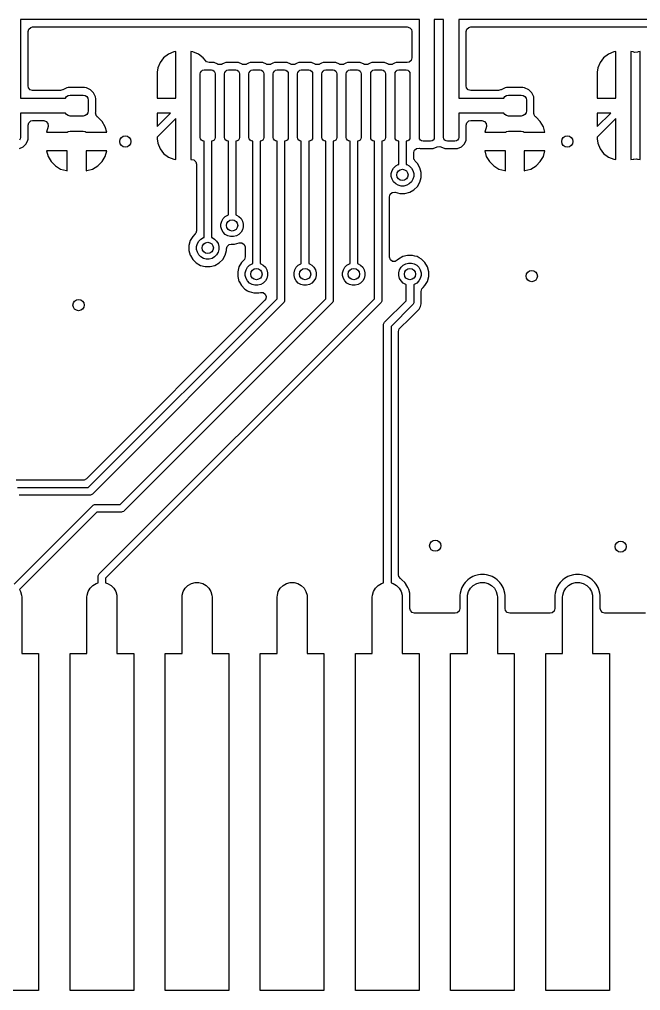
# Model space of a CAD drawing. Header units: inches. Extents: x 2.9 to 6.6, y -4.54 to -2.01.
# Drawn here: x 4.676 to 5.329, y -4.54 to -3.52 of the extents above; entities that cross this region are included whole.
import ezdxf

# ---------------------------------------------------------------- set-up
doc = ezdxf.new("R2010")
doc.units = ezdxf.units.IN
doc.header["$MEASUREMENT"] = 0
doc.layers.add('BLACK', color=7, linetype='CONTINUOUS')

msp = doc.modelspace()

# ---------------------------------------------------------------- linework, layer by layer
at = {"layer": 'BLACK', "linetype": 'CONTINUOUS'}
for p, q in [((5.0965, -3.5197), (4.6772, -3.5197)), ((4.6772, -3.5197), (4.6772, -3.5768)), ((5.0965, -3.5768), (5.0965, -3.5197)), ((5.122, -3.5197), (5.1122, -3.5197)), ((5.1122, -3.5197), (5.1122, -3.5768)), ((5.122, -3.5768), (5.122, -3.5197)), ((5.5591, -3.5197), (5.1378, -3.5197)), ((5.1378, -3.5197), (5.1378, -3.5768)), ((4.6851, -3.5325), (4.6858, -3.5298)), ((4.6858, -3.5298), (4.6879, -3.528)), ((4.6879, -3.528), (4.6899, -3.5276)), ((4.6899, -3.5276), (5.0837, -3.5276)), ((5.0837, -3.5276), (5.0863, -3.5284)), ((5.0863, -3.5284), (5.0881, -3.5304)), ((5.0881, -3.5304), (5.0886, -3.5325)), ((5.1457, -3.5325), (5.1465, -3.5298)), ((5.1465, -3.5298), (5.1485, -3.528)), ((5.1485, -3.528), (5.1506, -3.5276)), ((5.1506, -3.5276), (5.5463, -3.5276)), ((4.6851, -3.5752), (4.6851, -3.5325)), ((5.0886, -3.5325), (5.0886, -3.5601)), ((5.1457, -3.5752), (5.1457, -3.5325)), ((4.8276, -3.5599), (4.8239, -3.5649)), ((4.8326, -3.5561), (4.8276, -3.5599)), ((4.8383, -3.5538), (4.8326, -3.5561)), ((4.8406, -3.5535), (4.8383, -3.5538)), ((4.8406, -3.6024), (4.8406, -3.5535)), ((4.8585, -3.5538), (4.8563, -3.5535)), ((4.8563, -3.5535), (4.8563, -3.667)), ((4.8643, -3.5561), (4.8585, -3.5538)), ((4.8692, -3.5599), (4.8643, -3.5561)), ((4.8716, -3.563), (4.8692, -3.5599)), ((5.0886, -3.5601), (5.0878, -3.5627)), ((5.2902, -3.5599), (5.2865, -3.5649)), ((5.2952, -3.5561), (5.2902, -3.5599)), ((5.3009, -3.5538), (5.2952, -3.5561)), ((5.3031, -3.5535), (5.3009, -3.5538)), ((5.3031, -3.6024), (5.3031, -3.5535)), ((5.3211, -3.5538), (5.3189, -3.5535)), ((5.3189, -3.5535), (5.3189, -3.667)), ((5.322, -3.5541), (5.3211, -3.5538)), ((5.323, -3.5544), (5.322, -3.5541)), ((5.3257, -3.5541), (5.323, -3.5544)), ((5.3265, -3.5538), (5.3257, -3.5541)), ((5.3287, -3.5535), (5.3265, -3.5538)), ((5.3287, -3.667), (5.3287, -3.5535)), ((4.8215, -3.5706), (4.8209, -3.5752)), ((4.8239, -3.5649), (4.8215, -3.5706)), ((4.8215, -3.5706), (4.8215, -3.5706)), ((4.8728, -3.5642), (4.8716, -3.563)), ((4.8755, -3.5649), (4.8728, -3.5642)), ((4.8797, -3.5649), (4.8755, -3.5649)), ((4.8805, -3.565), (4.8797, -3.5649)), ((4.8807, -3.5651), (4.8805, -3.565)), ((4.8848, -3.5668), (4.8807, -3.5651)), ((4.8848, -3.5669), (4.8848, -3.5668)), ((4.8861, -3.5672), (4.8848, -3.5669)), ((4.8888, -3.5669), (4.8861, -3.5672)), ((4.889, -3.5668), (4.8888, -3.5669)), ((4.8913, -3.5658), (4.889, -3.5668)), ((4.8929, -3.5651), (4.8913, -3.5658)), ((4.8939, -3.5649), (4.8929, -3.5651)), ((4.9053, -3.5649), (4.8939, -3.5649)), ((4.8939, -3.5649), (4.8939, -3.5649)), ((4.9063, -3.5651), (4.9053, -3.5649)), ((4.9103, -3.5668), (4.9063, -3.5651)), ((4.9104, -3.5669), (4.9103, -3.5668)), ((4.9116, -3.5672), (4.9104, -3.5669)), ((4.9144, -3.5669), (4.9116, -3.5672)), ((4.9146, -3.5668), (4.9144, -3.5669)), ((4.9169, -3.5658), (4.9146, -3.5668)), ((4.9185, -3.5651), (4.9169, -3.5658)), ((4.9195, -3.5649), (4.9185, -3.5651)), ((4.9309, -3.5649), (4.9195, -3.5649)), ((4.9195, -3.5649), (4.9195, -3.5649)), ((4.9319, -3.5651), (4.9309, -3.5649)), ((4.9359, -3.5668), (4.9319, -3.5651)), ((4.936, -3.5669), (4.9359, -3.5668)), ((4.9372, -3.5672), (4.936, -3.5669)), ((4.94, -3.5669), (4.9372, -3.5672)), ((4.9402, -3.5668), (4.94, -3.5669)), ((4.9425, -3.5658), (4.9402, -3.5668)), ((4.9441, -3.5651), (4.9425, -3.5658)), ((4.9451, -3.5649), (4.9441, -3.5651)), ((4.9565, -3.5649), (4.9451, -3.5649)), ((4.9451, -3.5649), (4.9451, -3.5649)), ((4.9575, -3.5651), (4.9565, -3.5649)), ((4.9615, -3.5668), (4.9575, -3.5651)), ((4.9616, -3.5669), (4.9615, -3.5668)), ((4.9628, -3.5672), (4.9616, -3.5669)), ((4.9656, -3.5669), (4.9628, -3.5672)), ((4.9658, -3.5668), (4.9656, -3.5669)), ((4.9681, -3.5658), (4.9658, -3.5668)), ((4.9697, -3.5651), (4.9681, -3.5658)), ((4.9707, -3.5649), (4.9697, -3.5651)), ((4.9821, -3.5649), (4.9707, -3.5649)), ((4.9707, -3.5649), (4.9707, -3.5649)), ((4.9831, -3.5651), (4.9821, -3.5649)), ((4.9871, -3.5668), (4.9831, -3.5651)), ((4.9872, -3.5669), (4.9871, -3.5668)), ((4.9884, -3.5672), (4.9872, -3.5669)), ((4.9911, -3.5669), (4.9884, -3.5672)), ((4.9914, -3.5668), (4.9911, -3.5669)), ((4.9937, -3.5658), (4.9914, -3.5668)), ((4.9953, -3.5651), (4.9937, -3.5658)), ((4.9963, -3.5649), (4.9953, -3.5651)), ((5.0077, -3.5649), (4.9963, -3.5649)), ((4.9963, -3.5649), (4.9963, -3.5649)), ((5.0087, -3.5651), (5.0077, -3.5649)), ((5.0127, -3.5668), (5.0087, -3.5651)), ((5.0128, -3.5669), (5.0127, -3.5668)), ((5.014, -3.5672), (5.0128, -3.5669)), ((5.0167, -3.5669), (5.014, -3.5672)), ((5.017, -3.5668), (5.0167, -3.5669)), ((5.0193, -3.5658), (5.017, -3.5668)), ((5.0209, -3.5651), (5.0193, -3.5658)), ((5.0219, -3.5649), (5.0209, -3.5651)), ((5.0333, -3.5649), (5.0219, -3.5649)), ((5.0219, -3.5649), (5.0219, -3.5649)), ((5.0343, -3.5651), (5.0333, -3.5649)), ((5.0383, -3.5668), (5.0343, -3.5651)), ((5.0384, -3.5669), (5.0383, -3.5668)), ((5.0396, -3.5672), (5.0384, -3.5669)), ((5.0423, -3.5669), (5.0396, -3.5672)), ((5.0426, -3.5668), (5.0423, -3.5669)), ((5.0449, -3.5658), (5.0426, -3.5668)), ((5.0465, -3.5651), (5.0449, -3.5658)), ((5.0474, -3.5649), (5.0465, -3.5651)), ((5.0589, -3.5649), (5.0474, -3.5649)), ((5.0474, -3.5649), (5.0474, -3.5649)), ((5.0598, -3.5651), (5.0589, -3.5649)), ((5.0639, -3.5668), (5.0598, -3.5651)), ((5.064, -3.5669), (5.0639, -3.5668)), ((5.0652, -3.5672), (5.064, -3.5669)), ((5.0679, -3.5669), (5.0652, -3.5672)), ((5.0682, -3.5668), (5.0679, -3.5669)), ((5.0704, -3.5658), (5.0682, -3.5668)), ((5.072, -3.5651), (5.0704, -3.5658)), ((5.073, -3.5649), (5.072, -3.5651)), ((5.0837, -3.5649), (5.073, -3.5649)), ((5.073, -3.5649), (5.073, -3.5649)), ((5.0857, -3.5645), (5.0837, -3.5649)), ((5.0878, -3.5627), (5.0857, -3.5645)), ((5.2841, -3.5706), (5.2835, -3.5752)), ((5.2865, -3.5649), (5.2841, -3.5706)), ((5.2841, -3.5706), (5.2841, -3.5706)), ((4.6772, -3.5768), (4.6772, -3.6024)), ((4.6851, -3.5896), (4.6851, -3.5752)), ((4.8209, -3.5752), (4.8209, -3.6024)), ((4.8661, -3.5768), (4.8664, -3.5753)), ((4.8661, -3.6437), (4.8661, -3.5768)), ((4.8664, -3.5753), (4.8673, -3.574)), ((4.8673, -3.574), (4.8686, -3.5731)), ((4.8686, -3.5731), (4.8701, -3.5728)), ((4.8701, -3.5728), (4.878, -3.5728)), ((4.878, -3.5728), (4.8795, -3.5731)), ((4.8795, -3.5731), (4.8807, -3.574)), ((4.8807, -3.574), (4.8816, -3.5753)), ((4.8816, -3.5753), (4.8819, -3.5768)), ((4.8819, -3.5768), (4.8819, -3.6437)), ((4.8917, -3.5768), (4.892, -3.5753)), ((4.8917, -3.6437), (4.8917, -3.5768)), ((4.892, -3.5753), (4.8929, -3.574)), ((4.8929, -3.574), (4.8942, -3.5731)), ((4.8942, -3.5731), (4.8957, -3.5728)), ((4.8957, -3.5728), (4.9035, -3.5728)), ((4.9035, -3.5728), (4.905, -3.5731)), ((4.905, -3.5731), (4.9063, -3.574)), ((4.9063, -3.574), (4.9072, -3.5753)), ((4.9072, -3.5753), (4.9075, -3.5768)), ((4.9075, -3.5768), (4.9075, -3.6437)), ((4.9173, -3.5768), (4.9176, -3.5753)), ((4.9173, -3.6437), (4.9173, -3.5768)), ((4.9176, -3.5753), (4.9185, -3.574)), ((4.9185, -3.574), (4.9198, -3.5731)), ((4.9198, -3.5731), (4.9213, -3.5728)), ((4.9213, -3.5728), (4.9291, -3.5728)), ((4.9291, -3.5728), (4.9306, -3.5731)), ((4.9306, -3.5731), (4.9319, -3.574)), ((4.9319, -3.574), (4.9328, -3.5753)), ((4.9328, -3.5753), (4.9331, -3.5768)), ((4.9331, -3.5768), (4.9331, -3.6437)), ((4.9429, -3.5768), (4.9432, -3.5753)), ((4.9429, -3.6437), (4.9429, -3.5768)), ((4.9432, -3.5753), (4.9441, -3.574)), ((4.9441, -3.574), (4.9453, -3.5731)), ((4.9453, -3.5731), (4.9469, -3.5728)), ((4.9469, -3.5728), (4.9547, -3.5728)), ((4.9547, -3.5728), (4.9562, -3.5731)), ((4.9562, -3.5731), (4.9575, -3.574)), ((4.9575, -3.574), (4.9584, -3.5753)), ((4.9584, -3.5753), (4.9587, -3.5768)), ((4.9587, -3.5768), (4.9587, -3.6437)), ((4.9685, -3.5768), (4.9688, -3.5753)), ((4.9685, -3.6437), (4.9685, -3.5768)), ((4.9688, -3.5753), (4.9697, -3.574)), ((4.9697, -3.574), (4.9709, -3.5731)), ((4.9709, -3.5731), (4.9724, -3.5728)), ((4.9724, -3.5728), (4.9803, -3.5728)), ((4.9803, -3.5728), (4.9818, -3.5731)), ((4.9818, -3.5731), (4.9831, -3.574)), ((4.9831, -3.574), (4.984, -3.5753)), ((4.984, -3.5753), (4.9843, -3.5768)), ((4.9843, -3.5768), (4.9843, -3.6437)), ((4.9941, -3.5768), (4.9944, -3.5753)), ((4.9941, -3.6437), (4.9941, -3.5768)), ((4.9944, -3.5753), (4.9952, -3.574)), ((4.9952, -3.574), (4.9965, -3.5731)), ((4.9965, -3.5731), (4.998, -3.5728)), ((4.998, -3.5728), (5.0059, -3.5728)), ((5.0059, -3.5728), (5.0074, -3.5731)), ((5.0074, -3.5731), (5.0087, -3.574)), ((5.0087, -3.574), (5.0095, -3.5753)), ((5.0095, -3.5753), (5.0098, -3.5768)), ((5.0098, -3.5768), (5.0098, -3.6437)), ((5.0197, -3.5768), (5.02, -3.5753)), ((5.0197, -3.6437), (5.0197, -3.5768)), ((5.02, -3.5753), (5.0208, -3.574)), ((5.0208, -3.574), (5.0221, -3.5731)), ((5.0221, -3.5731), (5.0236, -3.5728)), ((5.0236, -3.5728), (5.0315, -3.5728)), ((5.0315, -3.5728), (5.033, -3.5731)), ((5.033, -3.5731), (5.0343, -3.574)), ((5.0343, -3.574), (5.0351, -3.5753)), ((5.0351, -3.5753), (5.0354, -3.5768)), ((5.0354, -3.5768), (5.0354, -3.6437)), ((5.0453, -3.5768), (5.0456, -3.5753)), ((5.0453, -3.6437), (5.0453, -3.5768)), ((5.0456, -3.5753), (5.0464, -3.574)), ((5.0464, -3.574), (5.0477, -3.5731)), ((5.0477, -3.5731), (5.0492, -3.5728)), ((5.0492, -3.5728), (5.0571, -3.5728)), ((5.0571, -3.5728), (5.0586, -3.5731)), ((5.0586, -3.5731), (5.0599, -3.574)), ((5.0599, -3.574), (5.0607, -3.5753)), ((5.0607, -3.5753), (5.061, -3.5768)), ((5.061, -3.5768), (5.061, -3.6437)), ((5.0709, -3.5768), (5.0712, -3.5753)), ((5.0709, -3.6437), (5.0709, -3.5768)), ((5.0712, -3.5753), (5.072, -3.574)), ((5.072, -3.574), (5.0733, -3.5731)), ((5.0733, -3.5731), (5.0748, -3.5728)), ((5.0748, -3.5728), (5.0827, -3.5728)), ((5.0827, -3.5728), (5.0842, -3.5731)), ((5.0842, -3.5731), (5.0855, -3.574)), ((5.0855, -3.574), (5.0863, -3.5753)), ((5.0863, -3.5753), (5.0866, -3.5768)), ((5.0866, -3.5768), (5.0866, -3.6437)), ((5.0965, -3.6437), (5.0965, -3.5768)), ((5.1122, -3.5768), (5.1122, -3.6437)), ((5.122, -3.6437), (5.122, -3.5768)), ((5.1378, -3.5768), (5.1378, -3.6024)), ((5.1457, -3.5896), (5.1457, -3.5752)), ((5.2835, -3.5752), (5.2835, -3.6024)), ((4.6855, -3.5916), (4.6851, -3.5896)), ((4.6873, -3.5937), (4.6855, -3.5916)), ((4.726, -3.5916), (4.7217, -3.5936)), ((4.7273, -3.5914), (4.726, -3.5916)), ((4.726, -3.5916), (4.726, -3.5916)), ((4.726, -3.5916), (4.726, -3.5916)), ((4.728, -3.5913), (4.7273, -3.5914)), ((4.7445, -3.5913), (4.728, -3.5913)), ((4.7464, -3.5916), (4.7445, -3.5913)), ((4.7507, -3.5936), (4.7464, -3.5916)), ((4.7464, -3.5916), (4.7464, -3.5916)), ((4.7464, -3.5916), (4.7464, -3.5916)), ((5.1461, -3.5916), (5.1457, -3.5896)), ((5.1479, -3.5937), (5.1461, -3.5916)), ((5.1866, -3.5916), (5.1823, -3.5936)), ((5.188, -3.5914), (5.1866, -3.5916)), ((5.1866, -3.5916), (5.1866, -3.5916)), ((5.1866, -3.5916), (5.1866, -3.5916)), ((5.1886, -3.5913), (5.188, -3.5914)), ((5.2051, -3.5913), (5.1886, -3.5913)), ((5.2071, -3.5916), (5.2051, -3.5913)), ((5.2114, -3.5936), (5.2071, -3.5916)), ((5.2071, -3.5916), (5.2071, -3.5916)), ((5.2071, -3.5916), (5.2071, -3.5916)), ((4.6772, -3.6024), (4.7246, -3.6024)), ((4.6899, -3.5945), (4.6873, -3.5937)), ((4.7189, -3.5945), (4.6899, -3.5945)), ((4.7191, -3.5945), (4.7189, -3.5945)), ((4.7213, -3.5937), (4.7191, -3.5945)), ((4.7217, -3.5936), (4.7213, -3.5938)), ((4.7213, -3.5938), (4.7213, -3.5937)), ((4.7217, -3.5936), (4.7217, -3.5936)), ((4.7217, -3.5936), (4.7217, -3.5936)), ((4.7246, -3.6024), (4.7256, -3.6008)), ((4.7256, -3.6008), (4.7274, -3.5996)), ((4.7274, -3.5996), (4.7295, -3.5992)), ((4.7295, -3.5992), (4.7429, -3.5992)), ((4.7429, -3.5992), (4.745, -3.5996)), ((4.745, -3.5996), (4.7468, -3.6008)), ((4.7468, -3.6008), (4.748, -3.6026)), ((4.748, -3.6026), (4.7484, -3.6047)), ((4.7541, -3.5969), (4.7507, -3.5936)), ((4.7561, -3.6012), (4.7541, -3.5969)), ((4.7563, -3.6032), (4.7561, -3.6012)), ((4.8209, -3.6024), (4.8406, -3.6024)), ((5.1378, -3.6024), (5.1852, -3.6024)), ((5.1506, -3.5945), (5.1479, -3.5937)), ((5.1795, -3.5945), (5.1506, -3.5945)), ((5.1797, -3.5945), (5.1795, -3.5945)), ((5.1819, -3.5937), (5.1797, -3.5945)), ((5.182, -3.5938), (5.1819, -3.5937)), ((5.1823, -3.5936), (5.182, -3.5938)), ((5.1823, -3.5936), (5.1823, -3.5936)), ((5.1823, -3.5936), (5.1823, -3.5936)), ((5.1852, -3.6024), (5.1863, -3.6008)), ((5.1863, -3.6008), (5.188, -3.5996)), ((5.188, -3.5996), (5.1902, -3.5992)), ((5.1902, -3.5992), (5.2035, -3.5992)), ((5.2035, -3.5992), (5.2057, -3.5996)), ((5.2057, -3.5996), (5.2074, -3.6008)), ((5.2074, -3.6008), (5.2086, -3.6026)), ((5.2086, -3.6026), (5.2091, -3.6047)), ((5.2147, -3.5969), (5.2114, -3.5936)), ((5.2167, -3.6012), (5.2147, -3.5969)), ((5.2169, -3.6032), (5.2167, -3.6012)), ((5.2835, -3.6024), (5.3031, -3.6024)), ((4.7484, -3.6047), (4.7484, -3.6157)), ((4.7563, -3.6173), (4.7563, -3.6032)), ((5.2091, -3.6047), (5.2091, -3.6157)), ((5.2169, -3.6173), (5.2169, -3.6032)), ((4.7246, -3.6181), (4.6772, -3.6181)), ((4.6772, -3.6181), (4.6772, -3.6437)), ((4.7256, -3.6196), (4.7246, -3.6181)), ((4.7274, -3.6208), (4.7256, -3.6196)), ((4.7295, -3.6213), (4.7274, -3.6208)), ((4.7429, -3.6213), (4.7295, -3.6213)), ((4.745, -3.6208), (4.7429, -3.6213)), ((4.7468, -3.6196), (4.745, -3.6208)), ((4.748, -3.6179), (4.7468, -3.6196)), ((4.7484, -3.6157), (4.748, -3.6179)), ((4.7562, -3.6179), (4.7563, -3.6173)), ((4.7562, -3.6181), (4.7562, -3.6179)), ((4.7563, -3.6185), (4.7562, -3.6181)), ((4.7564, -3.6195), (4.7563, -3.6185)), ((4.7566, -3.6199), (4.7564, -3.6195)), ((4.7567, -3.6205), (4.7566, -3.6199)), ((4.7573, -3.6212), (4.7567, -3.6205)), ((4.7578, -3.6219), (4.7573, -3.6212)), ((4.7583, -3.6221), (4.7578, -3.6219)), ((4.7582, -3.6223), (4.7583, -3.6222)), ((4.7585, -3.6225), (4.7582, -3.6223)), ((4.7583, -3.6222), (4.7583, -3.6221)), ((4.763, -3.627), (4.7585, -3.6225)), ((4.8209, -3.6322), (4.835, -3.6181)), ((4.835, -3.6181), (4.8209, -3.6181)), ((4.8209, -3.6181), (4.8209, -3.6322)), ((5.1852, -3.6181), (5.1378, -3.6181)), ((5.1378, -3.6181), (5.1378, -3.6437)), ((5.1863, -3.6196), (5.1852, -3.6181)), ((5.188, -3.6208), (5.1863, -3.6196)), ((5.1902, -3.6213), (5.188, -3.6208)), ((5.2035, -3.6213), (5.1902, -3.6213)), ((5.2057, -3.6208), (5.2035, -3.6213)), ((5.2074, -3.6196), (5.2057, -3.6208)), ((5.2086, -3.6179), (5.2074, -3.6196)), ((5.2091, -3.6157), (5.2086, -3.6179)), ((5.2169, -3.6179), (5.2169, -3.6173)), ((5.2169, -3.6181), (5.2169, -3.6179)), ((5.2169, -3.6185), (5.2169, -3.6181)), ((5.217, -3.6195), (5.2169, -3.6185)), ((5.2173, -3.6199), (5.217, -3.6195)), ((5.2174, -3.6205), (5.2173, -3.6199)), ((5.218, -3.6212), (5.2174, -3.6205)), ((5.2184, -3.6219), (5.218, -3.6212)), ((5.2189, -3.6221), (5.2184, -3.6219)), ((5.2189, -3.6222), (5.2189, -3.6221)), ((5.2189, -3.6223), (5.2189, -3.6222)), ((5.2191, -3.6225), (5.2189, -3.6223)), ((5.2236, -3.627), (5.2191, -3.6225)), ((5.2835, -3.6322), (5.2976, -3.6181)), ((5.2976, -3.6181), (5.2835, -3.6181)), ((5.2835, -3.6181), (5.2835, -3.6322)), ((4.6851, -3.6309), (4.6858, -3.6282)), ((4.6851, -3.6452), (4.6851, -3.6309)), ((4.6858, -3.6282), (4.6879, -3.6264)), ((4.6879, -3.6264), (4.6899, -3.626)), ((4.6899, -3.626), (4.7016, -3.626)), ((4.7016, -3.626), (4.7042, -3.6268)), ((4.7042, -3.6268), (4.706, -3.6289)), ((4.7063, -3.6322), (4.7045, -3.6382)), ((4.706, -3.6289), (4.7064, -3.6316)), ((4.7064, -3.6316), (4.7063, -3.6322)), ((4.7662, -3.6324), (4.763, -3.627)), ((4.763, -3.627), (4.763, -3.627)), ((4.7679, -3.6382), (4.7662, -3.6324)), ((4.8406, -3.6237), (4.8209, -3.6434)), ((4.8406, -3.667), (4.8406, -3.6237)), ((5.1457, -3.6309), (5.1465, -3.6282)), ((5.1457, -3.6452), (5.1457, -3.6309)), ((5.1465, -3.6282), (5.1485, -3.6264)), ((5.1485, -3.6264), (5.1506, -3.626)), ((5.1506, -3.626), (5.1622, -3.626)), ((5.1622, -3.626), (5.1649, -3.6268)), ((5.1649, -3.6268), (5.1667, -3.6289)), ((5.1669, -3.6322), (5.1652, -3.6382)), ((5.1667, -3.6289), (5.167, -3.6316)), ((5.167, -3.6316), (5.1669, -3.6322)), ((5.2269, -3.6324), (5.2236, -3.627)), ((5.2236, -3.627), (5.2236, -3.627)), ((5.2285, -3.6382), (5.2269, -3.6324)), ((5.3031, -3.6237), (5.2835, -3.6434)), ((5.3031, -3.667), (5.3031, -3.6237)), ((4.6772, -3.6437), (4.6769, -3.6452)), ((4.7045, -3.6382), (4.7263, -3.6382)), ((4.7263, -3.6382), (4.7274, -3.6374)), ((4.7274, -3.6374), (4.7295, -3.637)), ((4.7295, -3.637), (4.7429, -3.637)), ((4.7429, -3.637), (4.745, -3.6374)), ((4.745, -3.6374), (4.7462, -3.6382)), ((4.7462, -3.6382), (4.7679, -3.6382)), ((4.8209, -3.6434), (4.8209, -3.6452)), ((4.8664, -3.6452), (4.8661, -3.6437)), ((4.8819, -3.6437), (4.8816, -3.6452)), ((4.892, -3.6452), (4.8917, -3.6437)), ((4.9075, -3.6437), (4.9072, -3.6452)), ((4.9176, -3.6452), (4.9173, -3.6437)), ((4.9331, -3.6437), (4.9328, -3.6452)), ((4.9432, -3.6452), (4.9429, -3.6437)), ((4.9587, -3.6437), (4.9584, -3.6452)), ((4.9688, -3.6452), (4.9685, -3.6437)), ((4.9843, -3.6437), (4.984, -3.6452)), ((4.9944, -3.6452), (4.9941, -3.6437)), ((5.0098, -3.6437), (5.0095, -3.6452)), ((5.02, -3.6452), (5.0197, -3.6437)), ((5.0354, -3.6437), (5.0351, -3.6452)), ((5.0456, -3.6452), (5.0453, -3.6437)), ((5.061, -3.6437), (5.0607, -3.6452)), ((5.0712, -3.6452), (5.0709, -3.6437)), ((5.0866, -3.6437), (5.0863, -3.6452)), ((5.0968, -3.6452), (5.0965, -3.6437)), ((5.1122, -3.6437), (5.1119, -3.6452)), ((5.1223, -3.6452), (5.122, -3.6437)), ((5.1378, -3.6437), (5.1375, -3.6452)), ((5.1652, -3.6382), (5.1869, -3.6382)), ((5.1869, -3.6382), (5.188, -3.6374)), ((5.188, -3.6374), (5.1902, -3.637)), ((5.1902, -3.637), (5.2035, -3.637)), ((5.2035, -3.637), (5.2057, -3.6374)), ((5.2057, -3.6374), (5.2068, -3.6382)), ((5.2068, -3.6382), (5.2285, -3.6382)), ((5.2835, -3.6434), (5.2835, -3.6452)), ((4.6769, -3.6452), (4.676, -3.6465)), ((4.676, -3.6554), (4.68, -3.6536)), ((4.68, -3.6536), (4.6832, -3.6505)), ((4.6832, -3.6505), (4.6849, -3.6465)), ((4.6849, -3.6465), (4.6851, -3.6455)), ((4.6851, -3.6455), (4.6851, -3.6452)), ((4.8209, -3.6452), (4.8215, -3.6499)), ((4.8215, -3.6499), (4.8215, -3.6499)), ((4.8215, -3.6499), (4.8239, -3.6556)), ((4.8673, -3.6465), (4.8664, -3.6452)), ((4.8686, -3.6473), (4.8673, -3.6465)), ((4.8701, -3.6476), (4.8686, -3.6473)), ((4.8701, -3.7488), (4.8701, -3.6476)), ((4.8795, -3.6473), (4.878, -3.6476)), ((4.878, -3.6476), (4.878, -3.7488)), ((4.8807, -3.6465), (4.8795, -3.6473)), ((4.8816, -3.6452), (4.8807, -3.6465)), ((4.8929, -3.6465), (4.892, -3.6452)), ((4.8942, -3.6473), (4.8929, -3.6465)), ((4.8957, -3.6476), (4.8942, -3.6473)), ((4.8957, -3.7252), (4.8957, -3.6476)), ((4.905, -3.6473), (4.9035, -3.6476)), ((4.9035, -3.6476), (4.9035, -3.7252)), ((4.9063, -3.6465), (4.905, -3.6473)), ((4.9072, -3.6452), (4.9063, -3.6465)), ((4.9185, -3.6465), (4.9176, -3.6452)), ((4.9198, -3.6473), (4.9185, -3.6465)), ((4.9213, -3.6476), (4.9198, -3.6473)), ((4.9213, -3.7763), (4.9213, -3.6476)), ((4.9306, -3.6473), (4.9291, -3.6476)), ((4.9291, -3.6476), (4.9291, -3.7763)), ((4.9319, -3.6465), (4.9306, -3.6473)), ((4.9328, -3.6452), (4.9319, -3.6465)), ((4.9441, -3.6465), (4.9432, -3.6452)), ((4.9453, -3.6473), (4.9441, -3.6465)), ((4.9469, -3.6476), (4.9453, -3.6473)), ((4.9469, -3.8133), (4.9469, -3.6476)), ((4.9562, -3.6473), (4.9547, -3.6476)), ((4.9547, -3.6476), (4.9547, -3.815)), ((4.9575, -3.6465), (4.9562, -3.6473)), ((4.9584, -3.6452), (4.9575, -3.6465)), ((4.9697, -3.6465), (4.9688, -3.6452)), ((4.9709, -3.6473), (4.9697, -3.6465)), ((4.9724, -3.6476), (4.9709, -3.6473)), ((4.9724, -3.7763), (4.9724, -3.6476)), ((4.9818, -3.6473), (4.9803, -3.6476)), ((4.9803, -3.6476), (4.9803, -3.7763)), ((4.9831, -3.6465), (4.9818, -3.6473)), ((4.984, -3.6452), (4.9831, -3.6465)), ((4.9952, -3.6465), (4.9944, -3.6452)), ((4.9965, -3.6473), (4.9952, -3.6465)), ((4.998, -3.6476), (4.9965, -3.6473)), ((4.998, -3.8133), (4.998, -3.6476)), ((5.0074, -3.6473), (5.0059, -3.6476)), ((5.0059, -3.6476), (5.0059, -3.815)), ((5.0087, -3.6465), (5.0074, -3.6473)), ((5.0095, -3.6452), (5.0087, -3.6465)), ((5.0208, -3.6465), (5.02, -3.6452)), ((5.0221, -3.6473), (5.0208, -3.6465)), ((5.0236, -3.6476), (5.0221, -3.6473)), ((5.0236, -3.7763), (5.0236, -3.6476)), ((5.033, -3.6473), (5.0315, -3.6476)), ((5.0315, -3.6476), (5.0315, -3.7763)), ((5.0343, -3.6465), (5.033, -3.6473)), ((5.0351, -3.6452), (5.0343, -3.6465)), ((5.0464, -3.6465), (5.0456, -3.6452)), ((5.0477, -3.6473), (5.0464, -3.6465)), ((5.0492, -3.6476), (5.0477, -3.6473)), ((5.0492, -3.8133), (5.0492, -3.6476)), ((5.0586, -3.6473), (5.0571, -3.6476)), ((5.0571, -3.6476), (5.0571, -3.815)), ((5.0599, -3.6465), (5.0586, -3.6473)), ((5.0607, -3.6452), (5.0599, -3.6465)), ((5.072, -3.6465), (5.0712, -3.6452)), ((5.0733, -3.6473), (5.072, -3.6465)), ((5.0748, -3.6476), (5.0733, -3.6473)), ((5.0748, -3.672), (5.0748, -3.6476)), ((5.0842, -3.6473), (5.0827, -3.6476)), ((5.0827, -3.6476), (5.0827, -3.672)), ((5.0855, -3.6465), (5.0842, -3.6473)), ((5.0863, -3.6452), (5.0855, -3.6465)), ((5.0976, -3.6465), (5.0968, -3.6452)), ((5.0989, -3.6473), (5.0976, -3.6465)), ((5.1004, -3.6476), (5.0989, -3.6473)), ((5.1083, -3.6476), (5.1004, -3.6476)), ((5.1098, -3.6473), (5.1083, -3.6476)), ((5.1111, -3.6465), (5.1098, -3.6473)), ((5.111, -3.6554), (5.1151, -3.6536)), ((5.1119, -3.6452), (5.1111, -3.6465)), ((5.1151, -3.6536), (5.1151, -3.6536)), ((5.1151, -3.6536), (5.1152, -3.6536)), ((5.1152, -3.6536), (5.1179, -3.6532)), ((5.1179, -3.6532), (5.1191, -3.6536)), ((5.1191, -3.6536), (5.1232, -3.6554)), ((5.1232, -3.6465), (5.1223, -3.6452)), ((5.1245, -3.6473), (5.1232, -3.6465)), ((5.126, -3.6476), (5.1245, -3.6473)), ((5.1339, -3.6476), (5.126, -3.6476)), ((5.1354, -3.6473), (5.1339, -3.6476)), ((5.1366, -3.6465), (5.1354, -3.6473)), ((5.1375, -3.6452), (5.1366, -3.6465)), ((5.1366, -3.6554), (5.1407, -3.6536)), ((5.1407, -3.6536), (5.1438, -3.6505)), ((5.1438, -3.6505), (5.1456, -3.6465)), ((5.1456, -3.6465), (5.1457, -3.6455)), ((5.1457, -3.6455), (5.1457, -3.6452)), ((5.2835, -3.6452), (5.2841, -3.6499)), ((5.2841, -3.6499), (5.2841, -3.6499)), ((5.2841, -3.6499), (5.2865, -3.6556)), ((4.7263, -3.6579), (4.7045, -3.6579)), ((4.7045, -3.6579), (4.7062, -3.6636)), ((4.7062, -3.6636), (4.7095, -3.6691)), ((4.7264, -3.6579), (4.7263, -3.6579)), ((4.7264, -3.6787), (4.7264, -3.6579)), ((4.7461, -3.6579), (4.7461, -3.6787)), ((4.7462, -3.6579), (4.7461, -3.6579)), ((4.7679, -3.6579), (4.7462, -3.6579)), ((4.763, -3.6691), (4.7662, -3.6636)), ((4.7662, -3.6636), (4.7679, -3.6579)), ((4.8239, -3.6556), (4.8276, -3.6605)), ((4.8276, -3.6605), (4.8326, -3.6643)), ((5.0906, -3.6598), (5.0911, -3.6579)), ((5.0906, -3.665), (5.0906, -3.6598)), ((5.0911, -3.6579), (5.0913, -3.6571)), ((5.0913, -3.6571), (5.0934, -3.6553)), ((5.0934, -3.6553), (5.0961, -3.655)), ((5.0961, -3.655), (5.0974, -3.6553)), ((5.0974, -3.6553), (5.0976, -3.6554)), ((5.0976, -3.6554), (5.0986, -3.6555)), ((5.0986, -3.6555), (5.11, -3.6555)), ((5.11, -3.6555), (5.111, -3.6554)), ((5.11, -3.6555), (5.11, -3.6555)), ((5.11, -3.6555), (5.11, -3.6555)), ((5.111, -3.6554), (5.111, -3.6554)), ((5.111, -3.6554), (5.111, -3.6554)), ((5.1232, -3.6554), (5.1232, -3.6554)), ((5.1232, -3.6554), (5.1242, -3.6555)), ((5.1242, -3.6555), (5.1356, -3.6555)), ((5.1356, -3.6555), (5.1366, -3.6554)), ((5.1356, -3.6555), (5.1356, -3.6555)), ((5.1356, -3.6555), (5.1356, -3.6555)), ((5.1366, -3.6554), (5.1366, -3.6554)), ((5.1366, -3.6554), (5.1366, -3.6554)), ((5.1869, -3.6579), (5.1652, -3.6579)), ((5.1652, -3.6579), (5.1668, -3.6636)), ((5.1668, -3.6636), (5.1701, -3.6691)), ((5.187, -3.6579), (5.1869, -3.6579)), ((5.187, -3.6787), (5.187, -3.6579)), ((5.2067, -3.6579), (5.2067, -3.6787)), ((5.2068, -3.6579), (5.2067, -3.6579)), ((5.2285, -3.6579), (5.2068, -3.6579)), ((5.2236, -3.6691), (5.2269, -3.6636)), ((5.2269, -3.6636), (5.2285, -3.6579)), ((5.2865, -3.6556), (5.2902, -3.6605)), ((5.2902, -3.6605), (5.2952, -3.6643)), ((4.7095, -3.6691), (4.7095, -3.6691)), ((4.7095, -3.6691), (4.714, -3.6736)), ((4.714, -3.6736), (4.714, -3.6736)), ((4.714, -3.6736), (4.7194, -3.6769)), ((4.753, -3.6769), (4.7585, -3.6736)), ((4.7585, -3.6736), (4.763, -3.6691)), ((4.7585, -3.6736), (4.7585, -3.6736)), ((4.763, -3.6691), (4.763, -3.6691)), ((4.8326, -3.6643), (4.8383, -3.6667)), ((4.8383, -3.6667), (4.8383, -3.6667)), ((4.8383, -3.6667), (4.8406, -3.667)), ((4.8406, -3.667), (4.8406, -3.667)), ((4.8563, -3.667), (4.8563, -3.667)), ((4.8563, -3.667), (4.8567, -3.667)), ((4.8567, -3.667), (4.8594, -3.6674)), ((4.8594, -3.6674), (4.8614, -3.6692)), ((4.8614, -3.6692), (4.8622, -3.6718)), ((4.8622, -3.6718), (4.8622, -3.7418)), ((5.0694, -3.6759), (5.0716, -3.6737)), ((5.0716, -3.6737), (5.0742, -3.6722)), ((5.0742, -3.6722), (5.0748, -3.672)), ((5.0827, -3.672), (5.0833, -3.6722)), ((5.0833, -3.6722), (5.0859, -3.6737)), ((5.0859, -3.6737), (5.0881, -3.6759)), ((5.0907, -3.6661), (5.0906, -3.665)), ((5.0908, -3.6664), (5.0907, -3.6661)), ((5.0907, -3.6661), (5.0907, -3.6661)), ((5.0914, -3.6674), (5.0908, -3.6664)), ((5.092, -3.6685), (5.0914, -3.6674)), ((5.0945, -3.671), (5.092, -3.6685)), ((5.0971, -3.6755), (5.0945, -3.671)), ((5.1701, -3.6691), (5.1701, -3.6691)), ((5.1701, -3.6691), (5.1746, -3.6736)), ((5.1746, -3.6736), (5.1746, -3.6736)), ((5.1746, -3.6736), (5.1801, -3.6769)), ((5.2136, -3.6769), (5.2191, -3.6736)), ((5.2191, -3.6736), (5.2236, -3.6691)), ((5.2191, -3.6736), (5.2191, -3.6736)), ((5.2236, -3.6691), (5.2236, -3.6691)), ((5.2952, -3.6643), (5.3009, -3.6667)), ((5.3009, -3.6667), (5.3009, -3.6667)), ((5.3009, -3.6667), (5.3031, -3.667)), ((5.3031, -3.667), (5.3031, -3.667)), ((5.3189, -3.667), (5.3211, -3.6667)), ((5.3189, -3.667), (5.3189, -3.667)), ((5.3211, -3.6667), (5.322, -3.6664)), ((5.3211, -3.6667), (5.3211, -3.6667)), ((5.322, -3.6664), (5.3247, -3.6661)), ((5.3247, -3.6661), (5.3257, -3.6664)), ((5.3257, -3.6664), (5.3265, -3.6667)), ((5.3265, -3.6667), (5.3265, -3.6667)), ((5.3265, -3.6667), (5.3287, -3.667)), ((5.3287, -3.667), (5.3287, -3.667)), ((4.7194, -3.6769), (4.7256, -3.6786)), ((4.7256, -3.6786), (4.7264, -3.6787)), ((4.7461, -3.6787), (4.7469, -3.6786)), ((4.7469, -3.6786), (4.753, -3.6769)), ((5.067, -3.6815), (5.0678, -3.6786)), ((5.067, -3.6846), (5.067, -3.6815)), ((5.0678, -3.6876), (5.067, -3.6846)), ((5.0678, -3.6786), (5.0694, -3.6759)), ((5.0881, -3.6759), (5.0897, -3.6786)), ((5.0897, -3.6786), (5.0905, -3.6815)), ((5.0905, -3.6846), (5.0897, -3.6876)), ((5.0905, -3.6815), (5.0905, -3.6846)), ((5.0984, -3.6805), (5.0971, -3.6755)), ((5.0984, -3.6857), (5.0984, -3.6805)), ((5.1801, -3.6769), (5.1862, -3.6786)), ((5.1862, -3.6786), (5.187, -3.6787)), ((5.2067, -3.6787), (5.2075, -3.6786)), ((5.2075, -3.6786), (5.2136, -3.6769)), ((5.0694, -3.6903), (5.0678, -3.6876)), ((5.0716, -3.6924), (5.0694, -3.6903)), ((5.0742, -3.694), (5.0716, -3.6924)), ((5.0772, -3.6948), (5.0742, -3.694)), ((5.0803, -3.6948), (5.0772, -3.6948)), ((5.0833, -3.694), (5.0803, -3.6948)), ((5.0859, -3.6924), (5.0833, -3.694)), ((5.0881, -3.6903), (5.0859, -3.6924)), ((5.0897, -3.6876), (5.0881, -3.6903)), ((5.0945, -3.6952), (5.0971, -3.6907)), ((5.0971, -3.6907), (5.0984, -3.6857)), ((5.065, -3.7061), (5.0658, -3.7035)), ((5.0658, -3.7035), (5.0678, -3.7017)), ((5.0678, -3.7017), (5.0706, -3.7013)), ((5.0706, -3.7013), (5.0711, -3.7014)), ((5.0711, -3.7014), (5.0711, -3.7014)), ((5.0711, -3.7014), (5.0711, -3.7014)), ((5.0711, -3.7014), (5.0761, -3.7028)), ((5.0761, -3.7028), (5.0761, -3.7028)), ((5.0761, -3.7028), (5.0813, -3.7028)), ((5.0813, -3.7028), (5.0863, -3.7014)), ((5.0813, -3.7028), (5.0813, -3.7028)), ((5.0863, -3.7014), (5.0908, -3.6988)), ((5.0908, -3.6988), (5.0945, -3.6952)), ((5.065, -3.7694), (5.065, -3.7061)), ((4.8924, -3.7269), (4.8951, -3.7253)), ((4.8951, -3.7253), (4.8957, -3.7252)), ((4.9035, -3.7252), (4.9041, -3.7253)), ((4.9041, -3.7253), (4.9068, -3.7269)), ((4.8879, -3.7347), (4.8887, -3.7317)), ((4.8879, -3.7378), (4.8879, -3.7347)), ((4.8887, -3.7317), (4.8902, -3.729)), ((4.8902, -3.729), (4.8924, -3.7269)), ((4.9068, -3.7269), (4.909, -3.729)), ((4.909, -3.729), (4.9105, -3.7317)), ((4.9105, -3.7317), (4.9113, -3.7347)), ((4.9113, -3.7347), (4.9113, -3.7378)), ((4.8608, -3.7452), (4.8582, -3.7477)), ((4.8614, -3.7444), (4.8608, -3.7452)), ((4.8622, -3.7418), (4.8614, -3.7444)), ((4.8887, -3.7407), (4.8879, -3.7378)), ((4.8902, -3.7434), (4.8887, -3.7407)), ((4.8924, -3.7456), (4.8902, -3.7434)), ((4.8951, -3.7471), (4.8924, -3.7456)), ((4.9068, -3.7456), (4.9041, -3.7471)), ((4.909, -3.7434), (4.9068, -3.7456)), ((4.9105, -3.7407), (4.909, -3.7434)), ((4.9113, -3.7378), (4.9105, -3.7407)), ((4.8557, -3.7522), (4.8543, -3.7572)), ((4.8582, -3.7477), (4.8557, -3.7522)), ((4.8623, -3.7583), (4.8631, -3.7553)), ((4.8631, -3.7553), (4.8646, -3.7527)), ((4.8646, -3.7527), (4.8668, -3.7505)), ((4.8668, -3.7505), (4.8695, -3.7489)), ((4.8695, -3.7489), (4.8701, -3.7488)), ((4.878, -3.7488), (4.8785, -3.7489)), ((4.8785, -3.7489), (4.8812, -3.7505)), ((4.8812, -3.7505), (4.8834, -3.7527)), ((4.8834, -3.7527), (4.8849, -3.7553)), ((4.8849, -3.7553), (4.8857, -3.7583)), ((4.8981, -3.7479), (4.8951, -3.7471)), ((4.8966, -3.7564), (4.8986, -3.7559)), ((4.9011, -3.7479), (4.8981, -3.7479)), ((4.8986, -3.7559), (4.9022, -3.7559)), ((4.9041, -3.7471), (4.9011, -3.7479)), ((4.9022, -3.7559), (4.9072, -3.7546)), ((4.9022, -3.7559), (4.9022, -3.7559)), ((4.9072, -3.7546), (4.9072, -3.7546)), ((4.9072, -3.7546), (4.9072, -3.7546)), ((4.9072, -3.7546), (4.91, -3.7546)), ((4.91, -3.7546), (4.9122, -3.7562)), ((4.8543, -3.7572), (4.8543, -3.7624)), ((4.8543, -3.7624), (4.8557, -3.7674)), ((4.8623, -3.7614), (4.8623, -3.7583)), ((4.8631, -3.7644), (4.8623, -3.7614)), ((4.8646, -3.767), (4.8631, -3.7644)), ((4.8849, -3.7644), (4.8834, -3.767)), ((4.8857, -3.7614), (4.8849, -3.7644)), ((4.8857, -3.7583), (4.8857, -3.7614)), ((4.8924, -3.7674), (4.8937, -3.7624)), ((4.8937, -3.7608), (4.8945, -3.7582)), ((4.8937, -3.7624), (4.8937, -3.7608)), ((4.8945, -3.7582), (4.8966, -3.7564)), ((4.9122, -3.7562), (4.9133, -3.7587)), ((4.9133, -3.7587), (4.9134, -3.7593)), ((4.9134, -3.7593), (4.9134, -3.7693)), ((4.8557, -3.7674), (4.8559, -3.7678)), ((4.8559, -3.7678), (4.8582, -3.7719)), ((4.8582, -3.7719), (4.8619, -3.7756)), ((4.8619, -3.7756), (4.8664, -3.7782)), ((4.8668, -3.7692), (4.8646, -3.767)), ((4.8695, -3.7708), (4.8668, -3.7692)), ((4.8725, -3.7716), (4.8695, -3.7708)), ((4.8756, -3.7716), (4.8725, -3.7716)), ((4.8785, -3.7708), (4.8756, -3.7716)), ((4.8812, -3.7692), (4.8785, -3.7708)), ((4.8834, -3.767), (4.8812, -3.7692)), ((4.8816, -3.7782), (4.8861, -3.7756)), ((4.8861, -3.7756), (4.8898, -3.7719)), ((4.8898, -3.7719), (4.8924, -3.7674)), ((4.9094, -3.7753), (4.9068, -3.7798)), ((4.9119, -3.7728), (4.9094, -3.7753)), ((4.9126, -3.772), (4.9119, -3.7728)), ((4.9134, -3.7693), (4.9126, -3.772)), ((4.918, -3.778), (4.9207, -3.7765)), ((4.9207, -3.7765), (4.9213, -3.7763)), ((4.9291, -3.7763), (4.9297, -3.7765)), ((4.9297, -3.7765), (4.9324, -3.778)), ((4.9692, -3.778), (4.9719, -3.7765)), ((4.9719, -3.7765), (4.9724, -3.7763)), ((4.9803, -3.7763), (4.9809, -3.7765)), ((4.9809, -3.7765), (4.9836, -3.778)), ((5.0204, -3.778), (5.023, -3.7765)), ((5.023, -3.7765), (5.0236, -3.7763)), ((5.0315, -3.7763), (5.0321, -3.7765)), ((5.0321, -3.7765), (5.0347, -3.778)), ((5.065, -3.7697), (5.065, -3.7694)), ((5.066, -3.7723), (5.065, -3.7697)), ((5.0682, -3.774), (5.066, -3.7723)), ((5.0709, -3.7742), (5.0682, -3.774)), ((5.0733, -3.7728), (5.0709, -3.7742)), ((5.0745, -3.7716), (5.0733, -3.7728)), ((5.079, -3.769), (5.0745, -3.7716)), ((5.0745, -3.7716), (5.0745, -3.7716)), ((5.084, -3.7677), (5.079, -3.769)), ((5.0794, -3.778), (5.0821, -3.7765)), ((5.0821, -3.7765), (5.0851, -3.7757)), ((5.0892, -3.7677), (5.084, -3.7677)), ((5.0851, -3.7757), (5.0882, -3.7757)), ((5.0882, -3.7757), (5.0911, -3.7765)), ((5.0917, -3.7684), (5.0892, -3.7677)), ((5.0911, -3.7765), (5.0938, -3.778)), ((5.0942, -3.769), (5.0917, -3.7684)), ((5.0962, -3.7702), (5.0942, -3.769)), ((5.0987, -3.7716), (5.0962, -3.7702)), ((5.1024, -3.7753), (5.0987, -3.7716)), ((5.105, -3.7798), (5.1024, -3.7753)), ((4.8664, -3.7782), (4.8714, -3.7795)), ((4.8714, -3.7795), (4.8714, -3.7795)), ((4.8714, -3.7795), (4.8766, -3.7795)), ((4.8766, -3.7795), (4.8816, -3.7782)), ((4.8766, -3.7795), (4.8766, -3.7795)), ((4.9068, -3.7798), (4.9055, -3.7848)), ((4.9055, -3.7848), (4.9055, -3.79)), ((4.9135, -3.7859), (4.9143, -3.7829)), ((4.9135, -3.7889), (4.9135, -3.7859)), ((4.9143, -3.7829), (4.9158, -3.7802)), ((4.9158, -3.7802), (4.918, -3.778)), ((4.9324, -3.778), (4.9346, -3.7802)), ((4.9346, -3.7802), (4.9361, -3.7829)), ((4.9361, -3.7829), (4.9369, -3.7859)), ((4.9369, -3.7859), (4.9369, -3.7889)), ((4.9647, -3.7859), (4.9655, -3.7829)), ((4.9647, -3.7889), (4.9647, -3.7859)), ((4.9655, -3.7829), (4.967, -3.7802)), ((4.967, -3.7802), (4.9692, -3.778)), ((4.9836, -3.778), (4.9857, -3.7802)), ((4.9857, -3.7802), (4.9873, -3.7829)), ((4.9873, -3.7829), (4.9881, -3.7859)), ((4.9881, -3.7859), (4.9881, -3.7889)), ((5.0158, -3.7859), (5.0166, -3.7829)), ((5.0158, -3.7889), (5.0158, -3.7859)), ((5.0166, -3.7829), (5.0182, -3.7802)), ((5.0182, -3.7802), (5.0204, -3.778)), ((5.0347, -3.778), (5.0369, -3.7802)), ((5.0369, -3.7802), (5.0385, -3.7829)), ((5.0385, -3.7829), (5.0393, -3.7859)), ((5.0393, -3.7859), (5.0393, -3.7889)), ((5.0749, -3.7859), (5.0757, -3.7829)), ((5.0749, -3.7889), (5.0749, -3.7859)), ((5.0757, -3.7829), (5.0772, -3.7802)), ((5.0772, -3.7802), (5.0794, -3.778)), ((5.0938, -3.778), (5.096, -3.7802)), ((5.096, -3.7802), (5.0975, -3.7829)), ((5.0975, -3.7829), (5.0983, -3.7859)), ((5.0983, -3.7859), (5.0983, -3.7889)), ((5.1063, -3.7848), (5.105, -3.7798)), ((5.1063, -3.79), (5.1063, -3.7848)), ((4.9055, -3.79), (4.9068, -3.795)), ((4.9068, -3.795), (4.9069, -3.7951)), ((4.9069, -3.7951), (4.9094, -3.7995)), ((4.9143, -3.7919), (4.9135, -3.7889)), ((4.9158, -3.7946), (4.9143, -3.7919)), ((4.918, -3.7968), (4.9158, -3.7946)), ((4.9207, -3.7983), (4.918, -3.7968)), ((4.9324, -3.7968), (4.9297, -3.7983)), ((4.9346, -3.7946), (4.9324, -3.7968)), ((4.9361, -3.7919), (4.9346, -3.7946)), ((4.9369, -3.7889), (4.9361, -3.7919)), ((4.9655, -3.7919), (4.9647, -3.7889)), ((4.967, -3.7946), (4.9655, -3.7919)), ((4.9692, -3.7968), (4.967, -3.7946)), ((4.9719, -3.7983), (4.9692, -3.7968)), ((4.9836, -3.7968), (4.9809, -3.7983)), ((4.9857, -3.7946), (4.9836, -3.7968)), ((4.9873, -3.7919), (4.9857, -3.7946)), ((4.9881, -3.7889), (4.9873, -3.7919)), ((5.0166, -3.7919), (5.0158, -3.7889)), ((5.0182, -3.7946), (5.0166, -3.7919)), ((5.0204, -3.7968), (5.0182, -3.7946)), ((5.023, -3.7983), (5.0204, -3.7968)), ((5.0347, -3.7968), (5.0321, -3.7983)), ((5.0369, -3.7946), (5.0347, -3.7968)), ((5.0385, -3.7919), (5.0369, -3.7946)), ((5.0393, -3.7889), (5.0385, -3.7919)), ((5.0757, -3.7919), (5.0749, -3.7889)), ((5.0772, -3.7946), (5.0757, -3.7919)), ((5.0794, -3.7968), (5.0772, -3.7946)), ((5.0821, -3.7983), (5.0794, -3.7968)), ((5.0938, -3.7968), (5.0911, -3.7983)), ((5.096, -3.7946), (5.0938, -3.7968)), ((5.0975, -3.7919), (5.096, -3.7946)), ((5.0983, -3.7889), (5.0975, -3.7919)), ((5.1024, -3.7995), (5.105, -3.795)), ((5.105, -3.795), (5.1063, -3.79)), ((4.9094, -3.7995), (4.9131, -3.8032)), ((4.9131, -3.8032), (4.9159, -3.8048)), ((4.9159, -3.8048), (4.9171, -3.8055)), ((4.9171, -3.8055), (4.9176, -3.8058)), ((4.9176, -3.8058), (4.9226, -3.8071)), ((4.9237, -3.7991), (4.9207, -3.7983)), ((4.9226, -3.8071), (4.9226, -3.8071)), ((4.9226, -3.8071), (4.9278, -3.8071)), ((4.9267, -3.7991), (4.9237, -3.7991)), ((4.9297, -3.7983), (4.9267, -3.7991)), ((4.9278, -3.8071), (4.9295, -3.8067)), ((4.9278, -3.8071), (4.9278, -3.8071)), ((4.9295, -3.8067), (4.9322, -3.8067)), ((4.9322, -3.8067), (4.9345, -3.8083)), ((4.9748, -3.7991), (4.9719, -3.7983)), ((4.9779, -3.7991), (4.9748, -3.7991)), ((4.9809, -3.7983), (4.9779, -3.7991)), ((5.026, -3.7991), (5.023, -3.7983)), ((5.0291, -3.7991), (5.026, -3.7991)), ((5.0321, -3.7983), (5.0291, -3.7991)), ((5.0827, -3.7985), (5.0821, -3.7983)), ((5.0827, -3.8153), (5.0827, -3.7985)), ((5.0911, -3.7983), (5.0906, -3.7985)), ((5.0906, -3.7985), (5.0906, -3.8169)), ((5.0984, -3.8055), (5.0992, -3.8028)), ((5.0984, -3.8185), (5.0984, -3.8055)), ((5.0992, -3.8028), (5.0999, -3.802)), ((5.0999, -3.802), (5.1004, -3.8015)), ((5.1004, -3.8015), (5.1024, -3.7995)), ((4.9342, -3.8148), (4.7465, -4.0025)), ((4.7484, -4.0118), (4.9469, -3.8133)), ((4.76, -4.1025), (5.0492, -3.8133)), ((4.7818, -4.0295), (4.998, -3.8133)), ((4.9351, -3.8135), (4.9342, -3.8148)), ((4.9345, -3.8083), (4.9356, -3.8108)), ((4.9356, -3.8108), (4.9351, -3.8135)), ((4.9541, -3.8171), (4.9536, -3.8177)), ((4.9542, -3.8169), (4.9541, -3.8171)), ((4.9546, -3.8157), (4.9542, -3.8169)), ((4.9547, -3.815), (4.9546, -3.8157)), ((5.0052, -3.8171), (5.0048, -3.8177)), ((5.0054, -3.8167), (5.0052, -3.8171)), ((5.0058, -3.8157), (5.0054, -3.8167)), ((5.0059, -3.815), (5.0058, -3.8157)), ((5.0564, -3.8171), (5.0559, -3.8177)), ((5.057, -3.8157), (5.0564, -3.8171)), ((5.0571, -3.815), (5.057, -3.8157)), ((5.06, -3.838), (5.0827, -3.8153)), ((5.0906, -3.8169), (5.0905, -3.8177)), ((4.9536, -3.8177), (4.7528, -4.0185)), ((5.0559, -3.8177), (4.7667, -4.107)), ((5.0048, -3.8177), (4.7862, -4.0362)), ((5.0894, -3.8197), (5.0667, -3.8424)), ((5.086, -3.8343), (5.0961, -3.8242)), ((5.0899, -3.8191), (5.0894, -3.8197)), ((5.0905, -3.8177), (5.0899, -3.8191)), ((5.0961, -3.8242), (5.0972, -3.8222)), ((5.0972, -3.8222), (5.0976, -3.8215)), ((5.0976, -3.8215), (5.0984, -3.8185)), ((5.076, -3.8442), (5.086, -3.8343)), ((5.0588, -3.8408), (5.0589, -3.84)), ((5.0588, -4.1119), (5.0588, -3.8408)), ((5.0589, -3.84), (5.0595, -3.8386)), ((5.0595, -3.8386), (5.06, -3.838)), ((5.0667, -3.8424), (5.0667, -4.1119)), ((5.0746, -3.8477), (5.0754, -3.845)), ((5.0746, -4.1035), (5.0746, -3.8477)), ((5.0754, -3.845), (5.076, -3.8442)), ((4.7431, -4.0039), (4.6725, -4.0039)), ((4.7441, -4.0038), (4.7431, -4.0039)), ((4.7465, -4.0025), (4.7441, -4.0038)), ((4.674, -4.0118), (4.7484, -4.0118)), ((4.75, -4.0197), (4.6757, -4.0197)), ((4.7508, -4.0196), (4.75, -4.0197)), ((4.7522, -4.019), (4.7508, -4.0196)), ((4.7528, -4.0185), (4.7522, -4.019)), ((4.6704, -4.1134), (4.7531, -4.0307)), ((4.7531, -4.0307), (4.7537, -4.0302)), ((4.7537, -4.0302), (4.7551, -4.0296)), ((4.7551, -4.0296), (4.7559, -4.0295)), ((4.7559, -4.0295), (4.7818, -4.0295)), ((4.7575, -4.0374), (4.6761, -4.1188)), ((4.7835, -4.0374), (4.7575, -4.0374)), ((4.7842, -4.0373), (4.7835, -4.0374)), ((4.7857, -4.0367), (4.7842, -4.0373)), ((4.7862, -4.0362), (4.7857, -4.0367)), ((4.7589, -4.1046), (4.7595, -4.1031)), ((4.7595, -4.1031), (4.76, -4.1025)), ((5.1607, -4.1032), (5.1586, -4.1034)), ((5.1649, -4.1032), (5.1607, -4.1032)), ((5.1607, -4.1032), (5.1607, -4.1032)), ((5.1669, -4.1034), (5.1649, -4.1032)), ((5.1649, -4.1032), (5.1649, -4.1032)), ((5.2607, -4.1032), (5.2586, -4.1034)), ((5.2649, -4.1032), (5.2607, -4.1032)), ((5.2607, -4.1032), (5.2607, -4.1032)), ((5.2669, -4.1034), (5.2649, -4.1032)), ((5.2649, -4.1032), (5.2649, -4.1032)), ((4.7532, -4.1145), (4.7568, -4.1124)), ((4.7568, -4.1124), (4.7588, -4.1119)), ((4.7588, -4.1053), (4.7589, -4.1046)), ((4.7588, -4.1119), (4.7588, -4.1053)), ((4.7667, -4.107), (4.7667, -4.1119)), ((4.7667, -4.1119), (4.7688, -4.1124)), ((4.7688, -4.1124), (4.7724, -4.1145)), ((4.8532, -4.1145), (4.8568, -4.1124)), ((4.8568, -4.1124), (4.8607, -4.1114)), ((4.8607, -4.1114), (4.8648, -4.1114)), ((4.8648, -4.1114), (4.8688, -4.1124)), ((4.8688, -4.1124), (4.8724, -4.1145)), ((4.9532, -4.1145), (4.9568, -4.1124)), ((4.9568, -4.1124), (4.9607, -4.1114)), ((4.9607, -4.1114), (4.9648, -4.1114)), ((4.9648, -4.1114), (4.9688, -4.1124)), ((4.9688, -4.1124), (4.9724, -4.1145)), ((5.0532, -4.1145), (5.0568, -4.1124)), ((5.0568, -4.1124), (5.0588, -4.1119)), ((5.0667, -4.1119), (5.0688, -4.1124)), ((5.0688, -4.1124), (5.0724, -4.1145)), ((5.0749, -4.1052), (5.0746, -4.1035)), ((5.0765, -4.1074), (5.0749, -4.1052)), ((5.0782, -4.1087), (5.0765, -4.1074)), ((5.0811, -4.1116), (5.0782, -4.1087)), ((5.0821, -4.1129), (5.0811, -4.1116)), ((5.0824, -4.1133), (5.0821, -4.1129)), ((5.0845, -4.1169), (5.0824, -4.1133)), ((5.1432, -4.1133), (5.1411, -4.1169)), ((5.1445, -4.1116), (5.1432, -4.1133)), ((5.1474, -4.1087), (5.1445, -4.1116)), ((5.1491, -4.1074), (5.1474, -4.1087)), ((5.1527, -4.1053), (5.1491, -4.1074)), ((5.1546, -4.1045), (5.1527, -4.1053)), ((5.1527, -4.1053), (5.1527, -4.1053)), ((5.1532, -4.1145), (5.1568, -4.1124)), ((5.1586, -4.1034), (5.1546, -4.1045)), ((5.1568, -4.1124), (5.1607, -4.1114)), ((5.1607, -4.1114), (5.1648, -4.1114)), ((5.1648, -4.1114), (5.1688, -4.1124)), ((5.171, -4.1045), (5.1669, -4.1034)), ((5.1688, -4.1124), (5.1724, -4.1145)), ((5.1729, -4.1053), (5.171, -4.1045)), ((5.1765, -4.1074), (5.1729, -4.1053)), ((5.1729, -4.1053), (5.1729, -4.1053)), ((5.1782, -4.1087), (5.1765, -4.1074)), ((5.1811, -4.1116), (5.1782, -4.1087)), ((5.1821, -4.1129), (5.1811, -4.1116)), ((5.1824, -4.1133), (5.1821, -4.1129)), ((5.1845, -4.1169), (5.1824, -4.1133)), ((5.2432, -4.1133), (5.2411, -4.1169)), ((5.2445, -4.1116), (5.2432, -4.1133)), ((5.2474, -4.1087), (5.2445, -4.1116)), ((5.2491, -4.1074), (5.2474, -4.1087)), ((5.2527, -4.1053), (5.2491, -4.1074)), ((5.2546, -4.1045), (5.2527, -4.1053)), ((5.2527, -4.1053), (5.2527, -4.1053)), ((5.2532, -4.1145), (5.2568, -4.1124)), ((5.2586, -4.1034), (5.2546, -4.1045)), ((5.2568, -4.1124), (5.2607, -4.1114)), ((5.2607, -4.1114), (5.2648, -4.1114)), ((5.2648, -4.1114), (5.2688, -4.1124)), ((5.271, -4.1045), (5.2669, -4.1034)), ((5.2688, -4.1124), (5.2724, -4.1145)), ((5.2729, -4.1053), (5.271, -4.1045)), ((5.2765, -4.1074), (5.2729, -4.1053)), ((5.2729, -4.1053), (5.2729, -4.1053)), ((5.2782, -4.1087), (5.2765, -4.1074)), ((5.2811, -4.1116), (5.2782, -4.1087)), ((5.2821, -4.1129), (5.2811, -4.1116)), ((5.2824, -4.1133), (5.2821, -4.1129)), ((5.2845, -4.1169), (5.2824, -4.1133)), ((4.6761, -4.1188), (4.6773, -4.121)), ((4.6773, -4.121), (4.6784, -4.1249)), ((4.7472, -4.1249), (4.7482, -4.121)), ((4.7482, -4.121), (4.7503, -4.1174)), ((4.7503, -4.1174), (4.7532, -4.1145)), ((4.7724, -4.1145), (4.7753, -4.1174)), ((4.7753, -4.1174), (4.7773, -4.121)), ((4.7773, -4.121), (4.7784, -4.1249)), ((4.8472, -4.1249), (4.8482, -4.121)), ((4.8482, -4.121), (4.8503, -4.1174)), ((4.8503, -4.1174), (4.8532, -4.1145)), ((4.8724, -4.1145), (4.8753, -4.1174)), ((4.8753, -4.1174), (4.8773, -4.121)), ((4.8773, -4.121), (4.8784, -4.1249)), ((4.9472, -4.1249), (4.9482, -4.121)), ((4.9482, -4.121), (4.9503, -4.1174)), ((4.9503, -4.1174), (4.9532, -4.1145)), ((4.9724, -4.1145), (4.9753, -4.1174)), ((4.9753, -4.1174), (4.9773, -4.121)), ((4.9773, -4.121), (4.9784, -4.1249)), ((5.0472, -4.1249), (5.0482, -4.121)), ((5.0482, -4.121), (5.0503, -4.1174)), ((5.0503, -4.1174), (5.0532, -4.1145)), ((5.0724, -4.1145), (5.0753, -4.1174)), ((5.0753, -4.1174), (5.0773, -4.121)), ((5.0773, -4.121), (5.0784, -4.1249)), ((5.0853, -4.1188), (5.0845, -4.1169)), ((5.0863, -4.1228), (5.0853, -4.1188)), ((5.0863, -4.1229), (5.0863, -4.1228)), ((5.0866, -4.1249), (5.0863, -4.1229)), ((5.1392, -4.1228), (5.1389, -4.1249)), ((5.1403, -4.1188), (5.1392, -4.1228)), ((5.1411, -4.1169), (5.1403, -4.1188)), ((5.1411, -4.1169), (5.1411, -4.1169)), ((5.1472, -4.1249), (5.1482, -4.121)), ((5.1482, -4.121), (5.1503, -4.1174)), ((5.1503, -4.1174), (5.1532, -4.1145)), ((5.1724, -4.1145), (5.1753, -4.1174)), ((5.1753, -4.1174), (5.1773, -4.121)), ((5.1773, -4.121), (5.1784, -4.1249)), ((5.1853, -4.1188), (5.1845, -4.1169)), ((5.1863, -4.1228), (5.1853, -4.1188)), ((5.1863, -4.1229), (5.1863, -4.1228)), ((5.1866, -4.1249), (5.1863, -4.1229)), ((5.2392, -4.1228), (5.2389, -4.1249)), ((5.2403, -4.1188), (5.2392, -4.1228)), ((5.2411, -4.1169), (5.2403, -4.1188)), ((5.2411, -4.1169), (5.2411, -4.1169)), ((5.2472, -4.1249), (5.2482, -4.121)), ((5.2482, -4.121), (5.2503, -4.1174)), ((5.2503, -4.1174), (5.2532, -4.1145)), ((5.2724, -4.1145), (5.2753, -4.1174)), ((5.2753, -4.1174), (5.2773, -4.121)), ((5.2773, -4.121), (5.2784, -4.1249)), ((5.2853, -4.1188), (5.2845, -4.1169)), ((5.2863, -4.1228), (5.2853, -4.1188)), ((5.2863, -4.1229), (5.2863, -4.1228)), ((5.2866, -4.1249), (5.2863, -4.1229)), ((4.6784, -4.1249), (4.6785, -4.127)), ((4.6785, -4.127), (4.6785, -4.186)), ((4.747, -4.127), (4.7472, -4.1249)), ((4.747, -4.186), (4.747, -4.127)), ((4.7784, -4.1249), (4.7785, -4.127)), ((4.7785, -4.127), (4.7785, -4.186)), ((4.847, -4.127), (4.8472, -4.1249)), ((4.847, -4.186), (4.847, -4.127)), ((4.8784, -4.1249), (4.8785, -4.127)), ((4.8785, -4.127), (4.8785, -4.186)), ((4.947, -4.127), (4.9472, -4.1249)), ((4.947, -4.186), (4.947, -4.127)), ((4.9784, -4.1249), (4.9785, -4.127)), ((4.9785, -4.127), (4.9785, -4.186)), ((5.047, -4.127), (5.0472, -4.1249)), ((5.047, -4.186), (5.047, -4.127)), ((5.0784, -4.1249), (5.0785, -4.127)), ((5.0785, -4.127), (5.0785, -4.186)), ((5.0866, -4.1388), (5.0866, -4.1249)), ((5.1389, -4.1249), (5.1389, -4.1388)), ((5.147, -4.127), (5.1472, -4.1249)), ((5.147, -4.186), (5.147, -4.127)), ((5.1784, -4.1249), (5.1785, -4.127)), ((5.1785, -4.127), (5.1785, -4.186)), ((5.1866, -4.1388), (5.1866, -4.1249)), ((5.2389, -4.1249), (5.2389, -4.1388)), ((5.247, -4.127), (5.2472, -4.1249)), ((5.247, -4.186), (5.247, -4.127)), ((5.2784, -4.1249), (5.2785, -4.127)), ((5.2785, -4.127), (5.2785, -4.186)), ((5.2866, -4.1388), (5.2866, -4.1249)), ((5.0871, -4.1408), (5.0866, -4.1388)), ((5.0889, -4.1429), (5.0871, -4.1408)), ((5.0915, -4.1437), (5.0889, -4.1429)), ((5.1341, -4.1437), (5.0915, -4.1437)), ((5.1361, -4.1433), (5.1341, -4.1437)), ((5.1382, -4.1415), (5.1361, -4.1433)), ((5.1389, -4.1388), (5.1382, -4.1415)), ((5.1871, -4.1408), (5.1866, -4.1388)), ((5.1889, -4.1429), (5.1871, -4.1408)), ((5.1915, -4.1437), (5.1889, -4.1429)), ((5.2341, -4.1437), (5.1915, -4.1437)), ((5.2361, -4.1433), (5.2341, -4.1437)), ((5.2382, -4.1415), (5.2361, -4.1433)), ((5.2389, -4.1388), (5.2382, -4.1415)), ((5.2871, -4.1408), (5.2866, -4.1388)), ((5.2889, -4.1429), (5.2871, -4.1408)), ((5.2915, -4.1437), (5.2889, -4.1429)), ((5.3341, -4.1437), (5.2915, -4.1437)), ((4.6785, -4.186), (4.6962, -4.186)), ((4.6962, -4.186), (4.6962, -4.5404)), ((4.7293, -4.5404), (4.7293, -4.186)), ((4.7293, -4.186), (4.747, -4.186)), ((4.7785, -4.186), (4.7962, -4.186)), ((4.7962, -4.186), (4.7962, -4.5404)), ((4.8293, -4.5404), (4.8293, -4.186)), ((4.8293, -4.186), (4.847, -4.186)), ((4.8785, -4.186), (4.8962, -4.186)), ((4.8962, -4.186), (4.8962, -4.5404)), ((4.9293, -4.5404), (4.9293, -4.186)), ((4.9293, -4.186), (4.947, -4.186)), ((4.9785, -4.186), (4.9962, -4.186)), ((4.9962, -4.186), (4.9962, -4.5404)), ((5.0293, -4.5404), (5.0293, -4.186)), ((5.0293, -4.186), (5.047, -4.186)), ((5.0785, -4.186), (5.0962, -4.186)), ((5.0962, -4.186), (5.0962, -4.5404)), ((5.1293, -4.5404), (5.1293, -4.186)), ((5.1293, -4.186), (5.147, -4.186)), ((5.1785, -4.186), (5.1962, -4.186)), ((5.1962, -4.186), (5.1962, -4.5404)), ((5.2293, -4.5404), (5.2293, -4.186)), ((5.2293, -4.186), (5.247, -4.186)), ((5.2785, -4.186), (5.2962, -4.186)), ((5.2962, -4.186), (5.2962, -4.5404)), ((4.6962, -4.5404), (4.6293, -4.5404)), ((4.7962, -4.5404), (4.7293, -4.5404)), ((4.8962, -4.5404), (4.8293, -4.5404)), ((4.9962, -4.5404), (4.9293, -4.5404)), ((5.0962, -4.5404), (5.0293, -4.5404)), ((5.1962, -4.5404), (5.1293, -4.5404)), ((5.2962, -4.5404), (5.2293, -4.5404))]:
    msp.add_line(p, q, dxfattribs=at)
at = {"layer": 'BLACK'}
for centre in [(4.7874, -3.648), (5.252, -3.648), (5.0787, -3.6831), (4.8996, -3.7362), (4.874, -3.7598), (4.9252, -3.7874), (4.9764, -3.7874), (5.0276, -3.7874), (5.0866, -3.7874), (5.2146, -3.7894), (4.7382, -3.8199), (5.1132, -4.0728), (5.3081, -4.0738)]:
    msp.add_circle(centre, 0.00591, dxfattribs=at)

doc.saveas('drawing.dxf')
